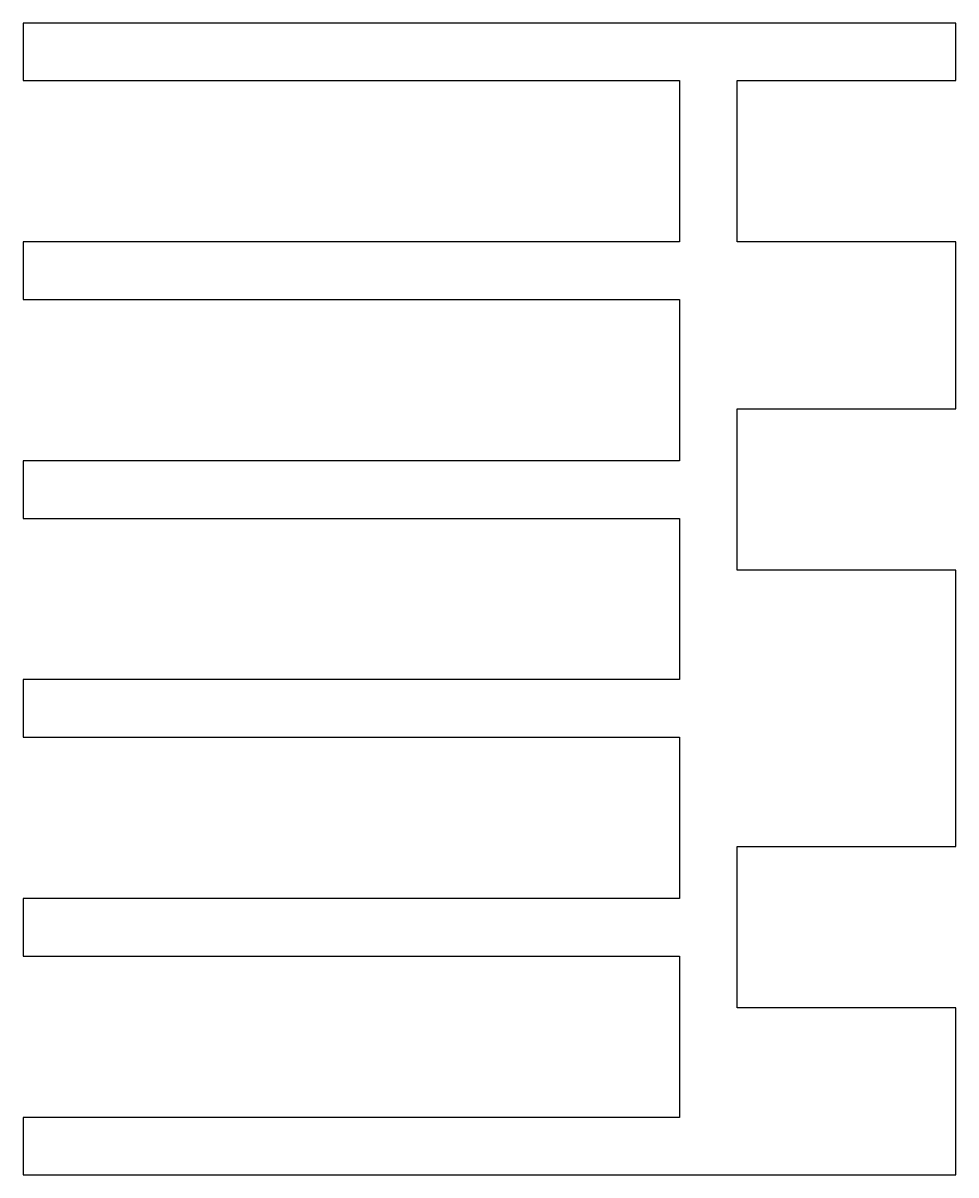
# Model space of a CAD drawing. Extents: x 0 to 42.9, y 0 to 52.9.
import ezdxf

# ---------------------------------------------------------------- set-up
doc = ezdxf.new("R2010")
doc.units = 0
doc.layers.get('0').update_dxf_attribs({"linetype": 'CONTINUOUS'})

msp = doc.modelspace()

# ---------------------------------------------------------------- linework, layer by layer
at = {"color": 7}
for p, q in [((0, 52.916667), (0, 50.270833)), ((42.8625, 52.916667), (0, 52.916667)), ((0, 52.916667), (0, 52.916667)), ((42.8625, 50.270833), (42.8625, 52.916667)), ((0, 50.270833), (30.1625, 50.270833)), ((30.1625, 50.270833), (30.1625, 42.8625)), ((32.808333, 42.8625), (32.808333, 50.270833)), ((32.808333, 50.270833), (42.8625, 50.270833)), ((30.1625, 42.8625), (0, 42.8625)), ((0, 42.8625), (0, 40.216667)), ((42.8625, 42.8625), (32.808333, 42.8625)), ((42.8625, 35.189583), (42.8625, 42.8625)), ((0, 40.216667), (30.1625, 40.216667)), ((30.1625, 40.216667), (30.1625, 32.808333)), ((32.808333, 27.78125), (32.808333, 35.189583)), ((32.808333, 35.189583), (42.8625, 35.189583)), ((30.1625, 32.808333), (0, 32.808333)), ((0, 32.808333), (0, 30.1625)), ((0, 30.1625), (30.1625, 30.1625)), ((30.1625, 30.1625), (30.1625, 22.754167)), ((42.8625, 27.78125), (32.808333, 27.78125)), ((42.8625, 15.08125), (42.8625, 27.78125)), ((30.1625, 22.754167), (0, 22.754167)), ((0, 22.754167), (0, 20.108333)), ((0, 20.108333), (30.1625, 20.108333)), ((30.1625, 20.108333), (30.1625, 12.7)), ((32.808333, 7.672917), (32.808333, 15.08125)), ((32.808333, 15.08125), (42.8625, 15.08125)), ((30.1625, 12.7), (0, 12.7)), ((0, 12.7), (0, 10.054167)), ((0, 10.054167), (30.1625, 10.054167)), ((30.1625, 10.054167), (30.1625, 2.645833)), ((42.8625, 7.672917), (32.808333, 7.672917)), ((42.8625, 0), (42.8625, 7.672917)), ((30.1625, 2.645833), (0, 2.645833)), ((0, 2.645833), (0, 0)), ((0, 0), (42.8625, 0))]:
    msp.add_line(p, q, dxfattribs=at)

doc.saveas('drawing.dxf')
